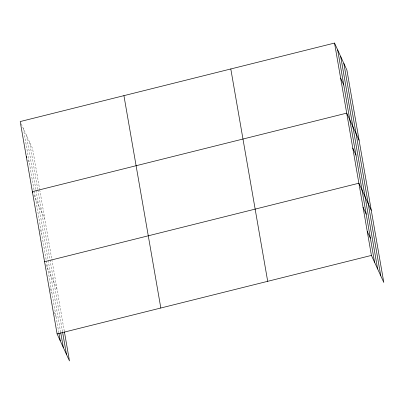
<?xml version="1.0" encoding="UTF-8"?>
<svg xmlns="http://www.w3.org/2000/svg" width="404" height="404" viewBox="0 0 404 404"><rect width="100%" height="100%" fill="white"/><g stroke="black" fill="none" stroke-linecap="round" stroke-linejoin="round"><path stroke-width="0.3" stroke-dasharray="2.02 1.52" d="M21.25 123.841L32.578 148.586L39.627 189.158M27.861 160.024L29.431 163.458M33.946 195.061L44.753 218.665M39.774 229.528L41.607 233.537M45.864 264.57L56.929 288.739M50.045 288.633L51.879 292.642M53.964 312.13L56.06 316.711M39.733 189.769L64.327 331.32M29.532 141.93L37.754 189.264M37.86 189.88L49.929 259.343M50.035 259.954L62.564 332.073M26.391 135.072L35.895 189.784M36.001 190.4L48.071 259.863M48.182 260.474L60.605 332.002M23.346 128.422L58.848 332.755"/><path stroke-width="0.61" d="M334.527 43.061L371.422 255.414L383.8 282.446L346.905 70.094L334.527 43.061L20.2 121.553L57.095 333.906L69.473 360.939L64.433 331.936M44.551 261.706L358.878 183.214L371.256 210.247M57.095 333.906L371.422 255.414M340.612 78.098L343.759 84.966M359.08 140.173L346.703 113.135L32.376 191.627L32.901 192.774M352.788 148.177L355.934 155.045M363.06 207.282L366.206 214.15M367.241 231.346L370.387 238.219M26.29 156.59L26.81 157.737M343.854 63.438L380.755 275.796M340.718 56.58L377.614 268.938M337.673 49.929L374.569 262.282M230.8 68.963L267.695 281.315M123.927 95.647L160.822 308.005M62.564 332.073L66.428 354.288M60.716 332.618L63.287 347.43M58.954 333.371L60.241 340.774"/></g></svg>
